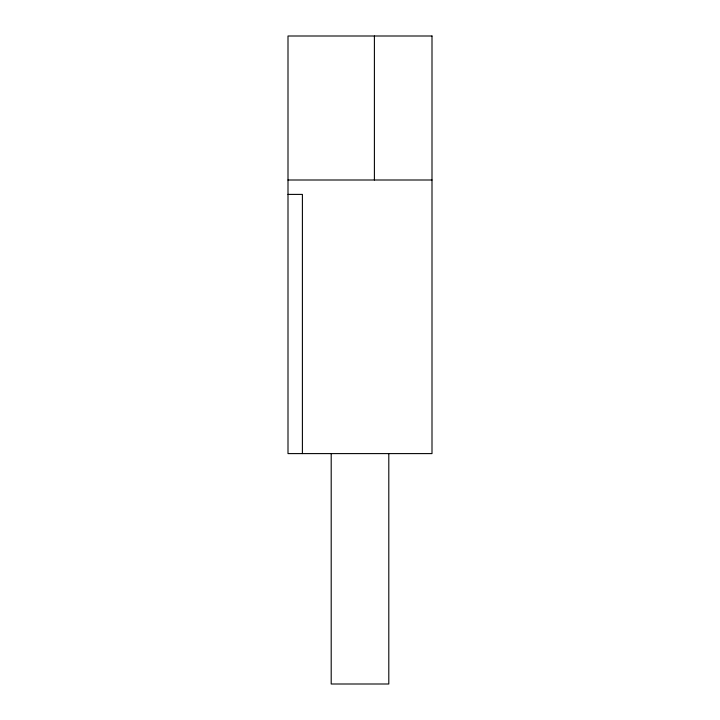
<?xml version="1.0" encoding="UTF-8"?>
<svg xmlns="http://www.w3.org/2000/svg" width="720" height="720" viewBox="0 0 720 720"><rect width="100%" height="100%" fill="white"/><g stroke="black" fill="none" stroke-linecap="round" stroke-linejoin="round"><path stroke-width="1.08" d="M288 180L432 180M288 194.4L302.4 194.4L302.4 453.6M388.8 453.798L388.8 684L331.2 684L331.2 453.798M374.4 36L374.4 180M432 36L288 36L288 453.6L432 453.6L432 36"/></g></svg>
